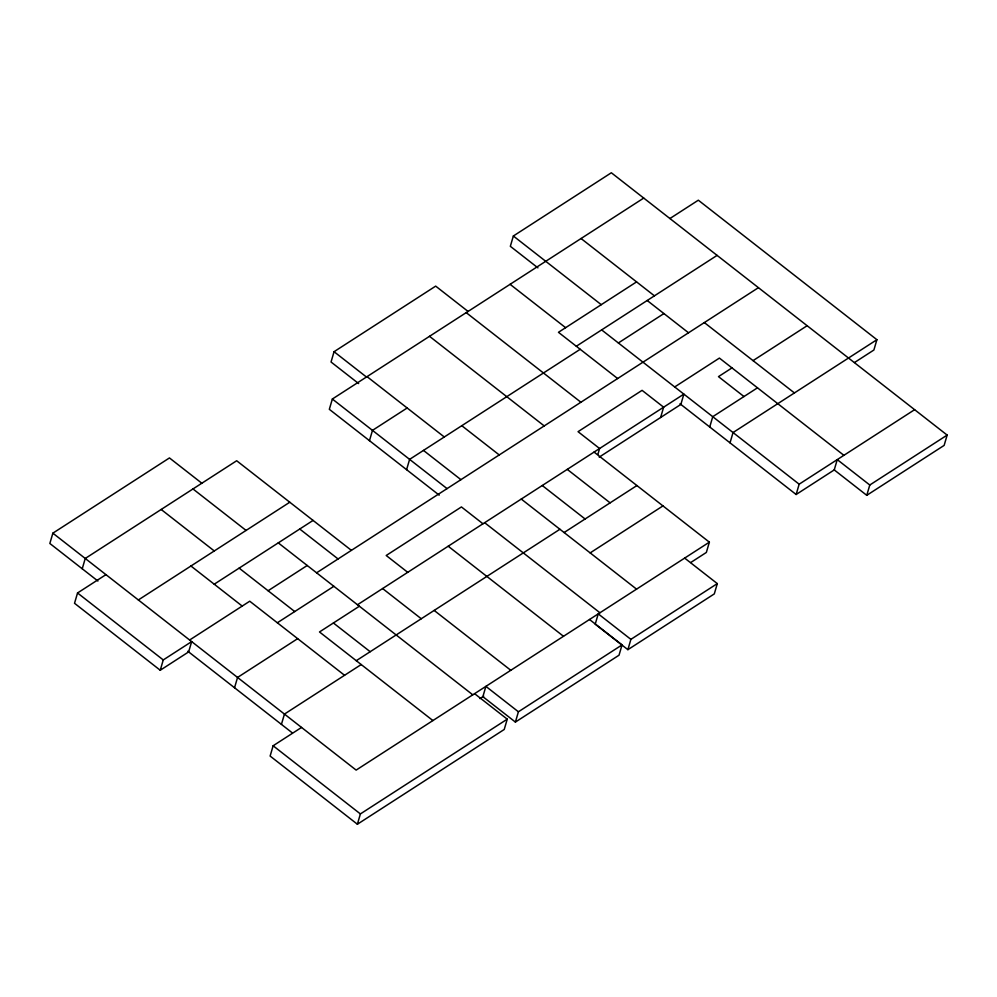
<?xml version="1.0" encoding="UTF-8"?>
<svg xmlns="http://www.w3.org/2000/svg" width="997" height="997" viewBox="0 0 997 997"><rect width="100%" height="100%" fill="white"/><g stroke="black" fill="none" stroke-linecap="round" stroke-linejoin="round"><path stroke-width="1.5" d="M201.843 483.233L169.453 457.935L52.866 533.171L49.85 543.477L97.918 581.039M82.24 568.776L85.244 558.47L236.675 460.751L351.393 550.356M105.944 574.646L77.542 592.978L74.526 603.285L160.243 670.246L188.645 651.901L191.661 641.607L163.259 659.939L160.243 670.246M234.544 687.756L237.548 677.449L297.667 638.653M468.067 311.438L435.677 286.127L334.057 351.704L331.041 362.011L358.646 383.571M643.738 198.067L332.35 399.024L329.334 409.318L439.203 495.148M301.53 727.436L273.128 745.768L270.125 756.062L357.387 824.232L504.233 729.468L507.236 719.161L474.584 693.663M281.428 724.383L284.444 714.089L361.201 664.55M369.463 440.674L372.479 430.368L407.162 407.985M406.589 469.674L409.605 459.368L580.204 349.286M866.767 495.322L869.783 485.016L837.256 459.617L834.24 469.911L866.767 495.322L944.134 445.397L947.15 435.091L611.335 172.768L513.355 236.002L510.339 246.309L537.931 267.857M357.387 824.232L360.391 813.926L507.236 719.161M518.415 711.783L485.888 686.372L482.872 696.666L515.399 722.077L518.415 711.783L622.041 644.909L589.514 619.498M597.876 454.395L599.596 448.513L578.048 431.676L642.08 390.35L663.628 407.187L660.625 417.494M622.041 644.909L619.025 655.203L515.399 722.077M630.889 639.364L598.237 613.865L595.221 624.159L627.886 649.67L630.889 639.364L717.304 583.606L684.652 558.096M709.739 427.003L712.743 416.696L757.483 387.821M730.028 442.855L733.044 432.548L876.899 339.703L698.324 200.198L669.922 218.53M594.062 452.077L709.366 542.156L706.35 552.45L690.747 562.52M717.304 583.606L714.301 593.9L627.886 649.67M679.991 403.76L796.142 494.5L799.158 484.193L914.623 409.68M876.899 339.703L873.895 350.009L854.529 362.509M138.346 599.957L289.778 502.226M636.572 281.889L558.457 332.3L617.642 378.536M576.316 346.246L717.105 255.382M214.218 584.205L313.07 520.422M618.364 342.968L663.915 313.569M189.629 640.012L249.736 601.216L344.563 675.293M268.093 590.747L307.226 565.486M316.597 572.814L758.43 287.672M277.34 622.776L333.87 586.298M674.682 386.961L719.41 358.085L843.898 455.33M357.487 604.755L683.867 394.127L680.851 404.433L599.197 457.125M359.369 606.226L319.489 631.961L432.897 720.557M731.985 367.905L718.476 376.629L743.974 396.544M753.047 360.627L807.134 325.72M356.265 660.699L559.915 529.27M564.103 532.535L636.909 485.551M590.162 552.899L662.968 505.903M709.366 542.156L356.141 770.095L52.866 533.171M479.906 698.585L483.707 696.13M796.142 494.5L834.489 469.761M869.783 485.016L947.15 435.091M704.343 322.579L794.422 392.943M581.052 238.52L654.418 295.835M647.19 300.496L688.528 332.786M513.355 236.002L601.266 304.683M601.64 329.895L799.158 484.193M510.09 284.319L565.611 327.689M466.21 312.634L580.902 402.24M429.508 336.313L544.212 425.918M567.268 469.375L610.114 502.849M542.256 485.514L585.102 518.988M461.785 425.694L499.235 454.944M367.033 376.642L444.288 436.985M334.057 351.704L366.447 377.016M521.257 499.061L636.56 589.14M423.488 450.42L460.926 479.669M332.35 399.024L447.055 488.617M484.642 522.702L599.932 612.769M482.972 523.774L461.424 506.937L386.2 555.491L407.736 572.328M448.201 546.219L563.492 636.285M434.169 610.426L510.8 670.296M382.599 588.542L421.27 618.751M299.736 529.021L338.07 558.956M278.275 542.879L472.79 694.822M192.982 488.954L246.072 530.429M333.409 622.988L370.186 651.714M239.143 568.128L294.738 611.56M161.178 509.479L214.268 550.955M190.938 566.009L242.209 606.076M187.81 651.253L292.37 732.932M77.542 592.978L163.259 659.939M273.128 745.768L360.391 813.926"/></g></svg>
